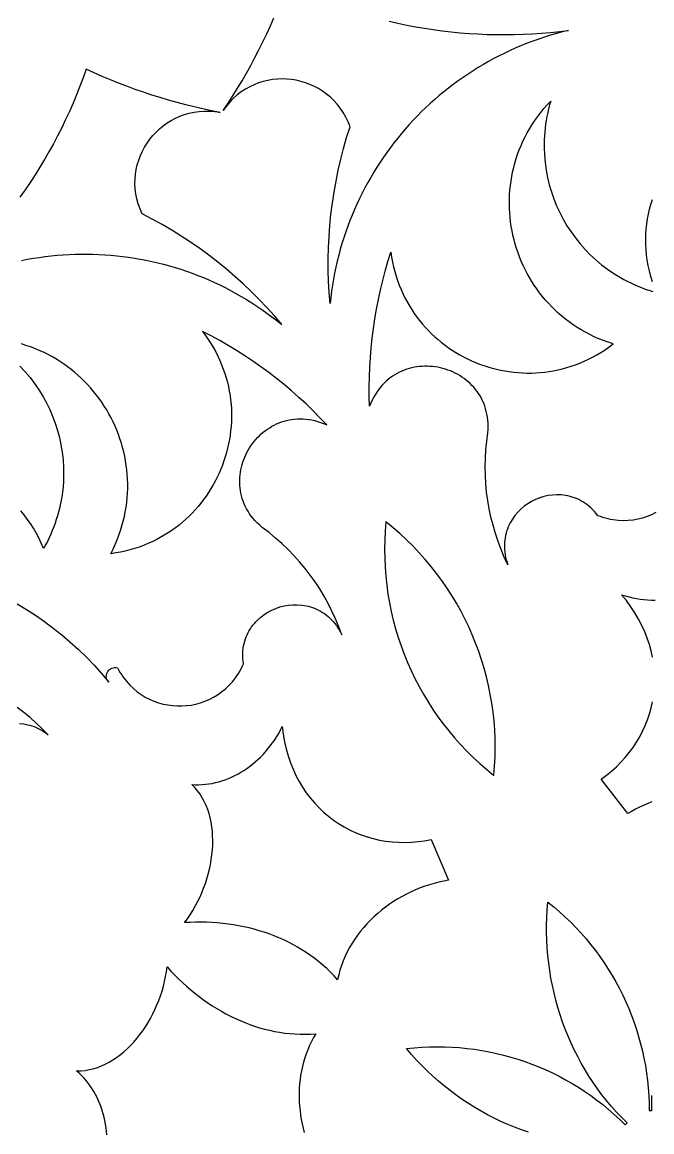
# Model space of a CAD drawing. Extents: x -625 to 625, y -425 to 425.
# Drawn here: x -48.8 to 0, y 1 to 86.9 of the extents above; entities that cross this region are included whole.
import ezdxf

# ---------------------------------------------------------------- set-up
doc = ezdxf.new("R2010")
doc.units = 0
doc.header["$MEASUREMENT"] = 0
doc.layers.add('LAYER_1', color=18, linetype='CONTINUOUS')

msp = doc.modelspace()

# ---------------------------------------------------------------- linework, layer by layer
at = {"layer": 'LAYER_1'}
for points in [[(-20.35, 86.984), (-19.669, 86.83), (-18.986, 86.688), (-18.3, 86.559), (-17.612, 86.441), (-16.923, 86.337), (-16.231, 86.244), (-15.537, 86.165), (-14.843, 86.097), (-14.146, 86.042), (-13.449, 86), (-12.751, 85.971), (-12.052, 85.954), (-11.352, 85.949), (-10.652, 85.958), (-9.951, 85.978), (-9.25, 86.012), (-8.55, 86.059), (-7.849, 86.118), (-7.149, 86.19), (-6.45, 86.275), (-6.92, 86.158), (-7.387, 86.033), (-7.85, 85.899), (-8.308, 85.757), (-8.762, 85.605), (-9.211, 85.445), (-9.657, 85.277), (-10.097, 85.101), (-10.533, 84.916), (-10.964, 84.723), (-11.391, 84.523), (-11.813, 84.314), (-12.229, 84.098), (-12.641, 83.874), (-13.047, 83.642), (-13.449, 83.403), (-13.845, 83.156), (-14.235, 82.902), (-14.62, 82.642), (-15, 82.374), (-15.374, 82.099), (-15.742, 81.817), (-16.104, 81.528), (-16.461, 81.233), (-16.811, 80.931), (-17.156, 80.623), (-17.494, 80.308), (-17.826, 79.987), (-18.152, 79.66), (-18.471, 79.327), (-18.784, 78.988), (-19.09, 78.644), (-19.39, 78.293), (-19.683, 77.937), (-19.969, 77.575), (-20.248, 77.208), (-20.52, 76.835), (-20.786, 76.458), (-21.044, 76.075), (-21.294, 75.687), (-21.538, 75.294), (-21.773, 74.896), (-22.002, 74.494), (-22.223, 74.087), (-22.436, 73.676), (-22.641, 73.26), (-22.839, 72.839), (-23.029, 72.415), (-23.21, 71.986), (-23.384, 71.554), (-23.549, 71.117), (-23.706, 70.677), (-23.855, 70.233), (-23.995, 69.786), (-24.127, 69.335), (-24.25, 68.88), (-24.365, 68.423), (-24.471, 67.962), (-24.568, 67.498), (-24.656, 67.031), (-24.734, 66.561), (-24.804, 66.088), (-24.865, 65.613), (-24.916, 65.135), (-24.985, 66), (-25.032, 66.866), (-25.056, 67.732), (-25.058, 68.598), (-25.039, 69.463), (-24.997, 70.327), (-24.933, 71.189), (-24.847, 72.05), (-24.739, 72.907), (-24.61, 73.763), (-24.458, 74.614), (-24.285, 75.463), (-24.09, 76.307), (-23.873, 77.146), (-23.635, 77.981), (-23.375, 78.81), (-23.448, 79.009), (-23.528, 79.203), (-23.706, 79.574), (-23.905, 79.925), (-24.125, 80.254), (-24.365, 80.561), (-24.623, 80.847), (-24.898, 81.111), (-25.188, 81.353), (-25.492, 81.573), (-25.808, 81.77), (-26.136, 81.944), (-26.474, 82.096), (-26.82, 82.225), (-27.174, 82.331), (-27.533, 82.413), (-27.896, 82.472), (-28.263, 82.507), (-28.631, 82.519), (-29, 82.506), (-29.368, 82.469), (-29.733, 82.408), (-30.094, 82.322), (-30.451, 82.212), (-30.8, 82.076), (-31.142, 81.916), (-31.475, 81.73), (-31.797, 81.519), (-32.107, 81.282), (-32.403, 81.02), (-32.685, 80.731), (-32.951, 80.417), (-33.077, 80.25), (-33.199, 80.076), (-32.82, 80.644), (-32.449, 81.218), (-32.088, 81.798), (-31.737, 82.383), (-31.394, 82.974), (-31.062, 83.569), (-30.738, 84.17), (-30.424, 84.776), (-30.12, 85.386), (-29.825, 86.002), (-29.54, 86.622), (-29.265, 87.246)], [(-48.811, 68.469), (-48.354, 68.559), (-47.896, 68.639), (-47.437, 68.71), (-46.977, 68.773), (-46.517, 68.827), (-46.056, 68.872), (-45.594, 68.908), (-45.133, 68.935), (-44.671, 68.953), (-44.209, 68.963), (-43.747, 68.963), (-43.285, 68.955), (-42.824, 68.938), (-42.363, 68.912), (-41.903, 68.878), (-41.444, 68.835), (-40.985, 68.783), (-40.528, 68.722), (-40.071, 68.653), (-39.616, 68.575), (-39.163, 68.488), (-38.711, 68.392), (-38.26, 68.288), (-37.811, 68.175), (-37.365, 68.054), (-36.92, 67.924), (-36.478, 67.785), (-36.038, 67.637), (-35.6, 67.481), (-35.165, 67.317), (-34.733, 67.144), (-34.303, 66.962), (-33.877, 66.772), (-33.453, 66.573), (-33.033, 66.366), (-32.617, 66.15), (-32.204, 65.926), (-31.794, 65.693), (-31.388, 65.451), (-30.987, 65.202), (-30.589, 64.943), (-30.195, 64.677), (-29.806, 64.402), (-29.422, 64.118), (-29.041, 63.826), (-28.666, 63.526), (-29.232, 64.184), (-29.813, 64.828), (-30.411, 65.455), (-31.024, 66.067), (-31.652, 66.663), (-32.295, 67.242), (-32.952, 67.804), (-33.623, 68.349), (-34.308, 68.878), (-35.007, 69.388), (-35.718, 69.881), (-36.442, 70.356), (-37.179, 70.812), (-37.928, 71.25), (-38.689, 71.669), (-39.461, 72.069), (-39.55, 72.262), (-39.631, 72.455), (-39.77, 72.843), (-39.878, 73.231), (-39.956, 73.619), (-40.005, 74.006), (-40.027, 74.391), (-40.02, 74.772), (-39.987, 75.148), (-39.929, 75.518), (-39.846, 75.882), (-39.738, 76.237), (-39.608, 76.584), (-39.455, 76.92), (-39.281, 77.246), (-39.086, 77.559), (-38.872, 77.858), (-38.638, 78.143), (-38.386, 78.412), (-38.117, 78.665), (-37.832, 78.9), (-37.531, 79.116), (-37.215, 79.312), (-36.886, 79.487), (-36.543, 79.639), (-36.188, 79.769), (-35.822, 79.874), (-35.445, 79.954), (-35.058, 80.007), (-34.663, 80.032), (-34.259, 80.029), (-33.849, 79.995), (-33.641, 79.967), (-33.432, 79.931), (-34.103, 80.063), (-34.771, 80.205), (-35.437, 80.357), (-36.101, 80.52), (-36.761, 80.693), (-37.419, 80.877), (-38.073, 81.071), (-38.725, 81.275), (-39.373, 81.489), (-40.017, 81.714), (-40.658, 81.949), (-41.296, 82.194), (-41.929, 82.449), (-42.559, 82.714), (-43.185, 82.989), (-43.807, 83.274), (-44.043, 82.61), (-44.291, 81.951), (-44.551, 81.298), (-44.822, 80.65), (-45.105, 80.008), (-45.399, 79.372), (-45.704, 78.742), (-46.021, 78.117), (-46.348, 77.499), (-46.687, 76.888), (-47.036, 76.283), (-47.396, 75.684), (-47.767, 75.092), (-48.148, 74.508), (-48.539, 73.93), (-48.941, 73.359)], [(0.299, 48.955), (-0.031, 48.793), (-0.372, 48.654), (-0.724, 48.538), (-1.085, 48.447), (-1.454, 48.381), (-1.83, 48.342), (-2.213, 48.33), (-2.6, 48.347), (-2.992, 48.393), (-3.189, 48.427), (-3.386, 48.47), (-3.584, 48.52), (-3.782, 48.578), (-3.981, 48.644), (-4.18, 48.718), (-4.313, 48.886), (-4.449, 49.043), (-4.59, 49.191), (-4.735, 49.329), (-4.883, 49.458), (-5.034, 49.577), (-5.188, 49.687), (-5.344, 49.788), (-5.504, 49.88), (-5.665, 49.964), (-5.829, 50.038), (-5.994, 50.104), (-6.161, 50.161), (-6.329, 50.21), (-6.498, 50.251), (-6.668, 50.284), (-6.839, 50.309), (-7.01, 50.326), (-7.351, 50.337), (-7.692, 50.318), (-8.029, 50.271), (-8.361, 50.196), (-8.686, 50.095), (-9.001, 49.968), (-9.306, 49.816), (-9.598, 49.641), (-9.875, 49.444), (-10.136, 49.225), (-10.377, 48.986), (-10.599, 48.727), (-10.798, 48.451), (-10.889, 48.306), (-10.973, 48.157), (-11.051, 48.004), (-11.122, 47.847), (-11.186, 47.686), (-11.243, 47.521), (-11.292, 47.353), (-11.334, 47.182), (-11.368, 47.007), (-11.393, 46.829), (-11.41, 46.649), (-11.418, 46.465), (-11.418, 46.278), (-11.408, 46.089), (-11.389, 45.898), (-11.361, 45.704), (-11.322, 45.507), (-11.273, 45.309), (-11.214, 45.109), (-11.145, 44.907), (-11.424, 45.505), (-11.679, 46.113), (-11.91, 46.728), (-12.117, 47.35), (-12.3, 47.979), (-12.46, 48.613), (-12.595, 49.253), (-12.705, 49.897), (-12.791, 50.545), (-12.853, 51.196), (-12.89, 51.85), (-12.902, 52.504), (-12.889, 53.16), (-12.852, 53.816), (-12.789, 54.472), (-12.701, 55.126), (-12.685, 55.381), (-12.68, 55.631), (-12.686, 55.874), (-12.703, 56.112), (-12.731, 56.345), (-12.77, 56.571), (-12.819, 56.792), (-12.877, 57.006), (-12.945, 57.214), (-13.022, 57.416), (-13.108, 57.612), (-13.202, 57.802), (-13.305, 57.985), (-13.415, 58.162), (-13.533, 58.332), (-13.658, 58.496), (-13.79, 58.653), (-13.928, 58.803), (-14.073, 58.947), (-14.224, 59.083), (-14.38, 59.213), (-14.542, 59.336), (-14.708, 59.451), (-14.88, 59.559), (-15.055, 59.661), (-15.235, 59.754), (-15.418, 59.841), (-15.604, 59.92), (-15.794, 59.991), (-15.986, 60.055), (-16.181, 60.111), (-16.378, 60.159), (-16.576, 60.2), (-16.777, 60.233), (-16.978, 60.257), (-17.18, 60.274), (-17.382, 60.283), (-17.585, 60.283), (-17.787, 60.275), (-17.989, 60.259), (-18.19, 60.234), (-18.39, 60.201), (-18.589, 60.16), (-18.785, 60.11), (-18.98, 60.051), (-19.172, 59.983), (-19.362, 59.906), (-19.548, 59.821), (-19.731, 59.727), (-19.911, 59.623), (-20.086, 59.511), (-20.257, 59.389), (-20.424, 59.258), (-20.585, 59.118), (-20.741, 58.968), (-20.892, 58.809), (-21.037, 58.64), (-21.175, 58.462), (-21.307, 58.274), (-21.432, 58.076), (-21.549, 57.868), (-21.659, 57.651), (-21.762, 57.423), (-21.856, 57.186), (-21.878, 57.943), (-21.884, 58.699), (-21.873, 59.455), (-21.844, 60.211), (-21.799, 60.964), (-21.738, 61.717), (-21.659, 62.468), (-21.564, 63.216), (-21.453, 63.963), (-21.324, 64.707), (-21.179, 65.448), (-21.018, 66.186), (-20.84, 66.92), (-20.646, 67.651), (-20.435, 68.378), (-20.208, 69.1), (-20.151, 68.719), (-20.081, 68.343), (-20, 67.975), (-19.907, 67.612), (-19.803, 67.257), (-19.688, 66.908), (-19.562, 66.567), (-19.425, 66.232), (-19.278, 65.904), (-19.121, 65.584), (-18.954, 65.271), (-18.777, 64.965), (-18.592, 64.667), (-18.397, 64.376), (-18.193, 64.094), (-17.981, 63.819), (-17.761, 63.552), (-17.533, 63.293), (-17.297, 63.043), (-17.054, 62.8), (-16.804, 62.567), (-16.546, 62.341), (-16.283, 62.125), (-16.012, 61.917), (-15.736, 61.717), (-15.454, 61.527), (-15.166, 61.346), (-14.873, 61.174), (-14.574, 61.012), (-14.271, 60.859), (-13.964, 60.715), (-13.652, 60.581), (-13.336, 60.456), (-13.017, 60.342), (-12.694, 60.237), (-12.367, 60.142), (-12.038, 60.058), (-11.706, 59.984), (-11.372, 59.92), (-11.036, 59.867), (-10.697, 59.824), (-10.357, 59.792), (-10.016, 59.771), (-9.674, 59.76), (-9.33, 59.761), (-8.986, 59.773), (-8.642, 59.796), (-8.298, 59.83), (-7.954, 59.876), (-7.61, 59.933), (-7.268, 60.002), (-6.926, 60.083), (-6.585, 60.176), (-6.246, 60.281), (-5.909, 60.397), (-5.574, 60.526), (-5.241, 60.668), (-4.911, 60.821), (-4.583, 60.988), (-4.259, 61.167), (-3.938, 61.358), (-3.621, 61.563), (-3.307, 61.781), (-2.998, 62.011), (-3.375, 62.135), (-3.745, 62.269), (-4.105, 62.415), (-4.458, 62.57), (-4.802, 62.736), (-5.138, 62.912), (-5.465, 63.098), (-5.783, 63.293), (-6.093, 63.496), (-6.394, 63.709), (-6.687, 63.931), (-6.97, 64.16), (-7.244, 64.398), (-7.51, 64.643), (-7.766, 64.896), (-8.013, 65.156), (-8.251, 65.423), (-8.48, 65.697), (-8.699, 65.977), (-8.909, 66.263), (-9.109, 66.555), (-9.3, 66.852), (-9.482, 67.155), (-9.653, 67.463), (-9.815, 67.776), (-9.967, 68.093), (-10.109, 68.415), (-10.242, 68.74), (-10.364, 69.069), (-10.476, 69.402), (-10.578, 69.737), (-10.67, 70.076), (-10.752, 70.417), (-10.823, 70.76), (-10.884, 71.106), (-10.934, 71.453), (-10.974, 71.802), (-11.003, 72.152), (-11.022, 72.503), (-11.03, 72.855), (-11.027, 73.207), (-11.013, 73.559), (-10.989, 73.912), (-10.953, 74.264), (-10.906, 74.615), (-10.848, 74.965), (-10.779, 75.314), (-10.699, 75.662), (-10.607, 76.008), (-10.504, 76.352), (-10.39, 76.694), (-10.264, 77.033), (-10.127, 77.369), (-9.977, 77.703), (-9.816, 78.033), (-9.644, 78.359), (-9.459, 78.682), (-9.263, 79), (-9.054, 79.314), (-8.834, 79.623), (-8.601, 79.927), (-8.356, 80.226), (-8.099, 80.52), (-7.83, 80.807), (-7.917, 80.509), (-7.995, 80.209), (-8.065, 79.91), (-8.127, 79.611), (-8.182, 79.311), (-8.228, 79.012), (-8.266, 78.712), (-8.297, 78.413), (-8.319, 78.115), (-8.335, 77.817), (-8.342, 77.224), (-8.32, 76.634), (-8.268, 76.05), (-8.188, 75.471), (-8.079, 74.898), (-7.943, 74.334), (-7.779, 73.778), (-7.589, 73.232), (-7.372, 72.696), (-7.131, 72.172), (-6.864, 71.661), (-6.572, 71.163), (-6.257, 70.68), (-5.918, 70.212), (-5.556, 69.761), (-5.172, 69.327), (-4.766, 68.912), (-4.339, 68.515), (-3.891, 68.14), (-3.422, 67.785), (-2.935, 67.453), (-2.683, 67.296), (-2.428, 67.145), (-2.167, 66.999), (-1.902, 66.86), (-1.632, 66.727), (-1.358, 66.601), (-1.08, 66.481), (-0.797, 66.368), (-0.51, 66.261), (-0.219, 66.162), (0.077, 66.069)], [(0.058, 66.822), (-0.073, 67.24), (-0.184, 67.657), (-0.277, 68.072), (-0.351, 68.485), (-0.408, 68.895), (-0.447, 69.303), (-0.469, 69.709), (-0.475, 70.111), (-0.464, 70.51), (-0.436, 70.905), (-0.393, 71.296), (-0.335, 71.682), (-0.261, 72.064), (-0.173, 72.441), (-0.07, 72.813), (0.047, 73.179)], [(-49.16, 41.899), (-48.437, 41.466), (-47.728, 41.008), (-47.033, 40.526), (-46.353, 40.021), (-45.688, 39.492), (-45.04, 38.941), (-44.408, 38.366), (-43.794, 37.768), (-43.198, 37.148), (-42.621, 36.506), (-42.063, 35.842), (-42.141, 35.939), (-42.197, 36.042), (-42.232, 36.148), (-42.247, 36.255), (-42.245, 36.361), (-42.225, 36.465), (-42.19, 36.564), (-42.14, 36.657), (-42.077, 36.741), (-42.002, 36.815), (-41.917, 36.877), (-41.821, 36.924), (-41.718, 36.955), (-41.607, 36.968), (-41.49, 36.961), (-41.369, 36.932), (-41.269, 36.745), (-41.164, 36.564), (-41.054, 36.389), (-40.939, 36.22), (-40.694, 35.901), (-40.432, 35.607), (-40.152, 35.338), (-39.858, 35.093), (-39.55, 34.873), (-39.23, 34.678), (-38.899, 34.507), (-38.559, 34.36), (-38.211, 34.239), (-37.856, 34.141), (-37.496, 34.068), (-37.133, 34.019), (-36.768, 33.994), (-36.402, 33.994), (-36.037, 34.018), (-35.674, 34.066), (-35.315, 34.138), (-34.961, 34.234), (-34.613, 34.354), (-34.273, 34.498), (-33.943, 34.666), (-33.624, 34.857), (-33.317, 35.073), (-33.024, 35.312), (-32.746, 35.575), (-32.484, 35.862), (-32.241, 36.172), (-32.127, 36.336), (-32.017, 36.506), (-31.913, 36.682), (-31.814, 36.863), (-31.721, 37.051), (-31.634, 37.244), (-31.659, 37.457), (-31.675, 37.665), (-31.68, 37.869), (-31.677, 38.069), (-31.664, 38.264), (-31.642, 38.456), (-31.611, 38.642), (-31.573, 38.825), (-31.526, 39.003), (-31.471, 39.176), (-31.408, 39.344), (-31.338, 39.508), (-31.262, 39.667), (-31.178, 39.821), (-31.088, 39.969), (-30.991, 40.113), (-30.888, 40.252), (-30.78, 40.385), (-30.666, 40.513), (-30.547, 40.635), (-30.293, 40.864), (-30.022, 41.07), (-29.735, 41.252), (-29.434, 41.411), (-29.121, 41.546), (-28.799, 41.655), (-28.469, 41.739), (-28.133, 41.796), (-27.794, 41.827), (-27.454, 41.83), (-27.114, 41.805), (-26.777, 41.751), (-26.61, 41.714), (-26.445, 41.668), (-26.282, 41.616), (-26.12, 41.555), (-25.961, 41.488), (-25.804, 41.412), (-25.65, 41.329), (-25.499, 41.237), (-25.351, 41.138), (-25.207, 41.031), (-25.066, 40.915), (-24.93, 40.792), (-24.798, 40.66), (-24.671, 40.52), (-24.548, 40.371), (-24.431, 40.214), (-24.318, 40.049), (-24.212, 39.875), (-24.111, 39.692), (-24.017, 39.5), (-24.245, 40.119), (-24.496, 40.728), (-24.77, 41.326), (-25.066, 41.911), (-25.383, 42.485), (-25.721, 43.045), (-26.08, 43.591), (-26.46, 44.124), (-26.859, 44.642), (-27.277, 45.144), (-27.715, 45.631), (-28.171, 46.101), (-28.646, 46.554), (-29.138, 46.99), (-29.648, 47.407), (-30.174, 47.806), (-30.367, 47.974), (-30.548, 48.146), (-30.716, 48.322), (-30.873, 48.502), (-31.018, 48.686), (-31.151, 48.873), (-31.274, 49.063), (-31.385, 49.255), (-31.485, 49.45), (-31.574, 49.648), (-31.652, 49.846), (-31.72, 50.047), (-31.778, 50.249), (-31.826, 50.452), (-31.864, 50.655), (-31.892, 50.859), (-31.91, 51.064), (-31.919, 51.268), (-31.919, 51.472), (-31.91, 51.675), (-31.891, 51.877), (-31.865, 52.078), (-31.829, 52.278), (-31.785, 52.476), (-31.733, 52.671), (-31.673, 52.865), (-31.605, 53.056), (-31.53, 53.244), (-31.447, 53.429), (-31.356, 53.61), (-31.259, 53.788), (-31.155, 53.962), (-31.043, 54.131), (-30.925, 54.296), (-30.801, 54.456), (-30.671, 54.611), (-30.534, 54.761), (-30.391, 54.905), (-30.243, 55.043), (-30.089, 55.175), (-29.93, 55.3), (-29.765, 55.419), (-29.596, 55.53), (-29.422, 55.634), (-29.242, 55.731), (-29.059, 55.82), (-28.871, 55.9), (-28.679, 55.972), (-28.483, 56.036), (-28.283, 56.09), (-28.079, 56.135), (-27.872, 56.171), (-27.662, 56.197), (-27.448, 56.213), (-27.232, 56.218), (-27.013, 56.212), (-26.791, 56.196), (-26.567, 56.169), (-26.34, 56.13), (-26.112, 56.079), (-25.881, 56.016), (-25.649, 55.941), (-25.416, 55.853), (-25.181, 55.752), (-25.702, 56.302), (-26.235, 56.839), (-26.78, 57.364), (-27.336, 57.876), (-27.903, 58.375), (-28.481, 58.862), (-29.069, 59.335), (-29.668, 59.796), (-30.276, 60.242), (-30.895, 60.675), (-31.523, 61.095), (-32.161, 61.5), (-32.807, 61.892), (-33.463, 62.269), (-34.128, 62.631), (-34.801, 62.979), (-34.57, 62.67), (-34.353, 62.357), (-34.148, 62.039), (-33.957, 61.718), (-33.778, 61.394), (-33.612, 61.066), (-33.458, 60.736), (-33.317, 60.403), (-33.188, 60.067), (-33.071, 59.73), (-32.966, 59.391), (-32.874, 59.05), (-32.793, 58.709), (-32.724, 58.366), (-32.667, 58.022), (-32.622, 57.678), (-32.587, 57.334), (-32.565, 56.99), (-32.553, 56.646), (-32.552, 56.302), (-32.563, 55.96), (-32.584, 55.619), (-32.617, 55.279), (-32.66, 54.94), (-32.713, 54.604), (-32.777, 54.27), (-32.852, 53.938), (-32.937, 53.609), (-33.031, 53.283), (-33.136, 52.96), (-33.251, 52.64), (-33.376, 52.325), (-33.51, 52.013), (-33.654, 51.705), (-33.808, 51.402), (-33.97, 51.104), (-34.143, 50.811), (-34.324, 50.524), (-34.514, 50.241), (-34.714, 49.965), (-34.922, 49.695), (-35.139, 49.431), (-35.365, 49.174), (-35.599, 48.924), (-35.841, 48.681), (-36.092, 48.445), (-36.351, 48.217), (-36.618, 47.997), (-36.893, 47.785), (-37.176, 47.582), (-37.467, 47.387), (-37.766, 47.202), (-38.072, 47.025), (-38.385, 46.859), (-38.706, 46.702), (-39.034, 46.555), (-39.369, 46.418), (-39.711, 46.292), (-40.06, 46.177), (-40.415, 46.073), (-40.778, 45.981), (-41.147, 45.9), (-41.522, 45.831), (-41.904, 45.774), (-41.726, 46.129), (-41.561, 46.485), (-41.409, 46.844), (-41.271, 47.204), (-41.146, 47.565), (-41.035, 47.927), (-40.936, 48.29), (-40.849, 48.653), (-40.776, 49.017), (-40.714, 49.38), (-40.666, 49.743), (-40.629, 50.106), (-40.604, 50.468), (-40.591, 50.83), (-40.59, 51.19), (-40.6, 51.548), (-40.622, 51.905), (-40.655, 52.26), (-40.699, 52.613), (-40.754, 52.964), (-40.82, 53.312), (-40.897, 53.657), (-40.984, 53.999), (-41.081, 54.338), (-41.189, 54.673), (-41.307, 55.005), (-41.435, 55.332), (-41.573, 55.655), (-41.72, 55.974), (-41.877, 56.288), (-42.043, 56.597), (-42.219, 56.9), (-42.403, 57.199), (-42.597, 57.491), (-42.799, 57.778), (-43.01, 58.058), (-43.23, 58.333), (-43.458, 58.6), (-43.694, 58.861), (-43.938, 59.114), (-44.19, 59.36), (-44.45, 59.599), (-44.717, 59.83), (-44.992, 60.052), (-45.275, 60.267), (-45.564, 60.473), (-45.861, 60.67), (-46.164, 60.858), (-46.474, 61.037), (-46.791, 61.206), (-47.114, 61.366), (-47.444, 61.515), (-47.78, 61.655), (-48.122, 61.784), (-48.469, 61.902), (-48.823, 62.01)], [(-48.935, 60.286), (-48.532, 59.855), (-48.153, 59.406), (-47.799, 58.941), (-47.47, 58.461), (-47.165, 57.966), (-46.886, 57.459), (-46.632, 56.939), (-46.405, 56.408), (-46.203, 55.867), (-46.029, 55.317), (-45.881, 54.759), (-45.76, 54.195), (-45.667, 53.625), (-45.602, 53.05), (-45.564, 52.472), (-45.556, 51.891), (-45.576, 51.309), (-45.625, 50.726), (-45.704, 50.144), (-45.812, 49.564), (-45.877, 49.275), (-45.95, 48.987), (-46.031, 48.7), (-46.119, 48.413), (-46.215, 48.128), (-46.318, 47.845), (-46.43, 47.563), (-46.549, 47.282), (-46.675, 47.004), (-46.81, 46.727), (-46.953, 46.452), (-47.103, 46.18), (-47.282, 46.595), (-47.474, 46.997), (-47.679, 47.383), (-47.896, 47.756), (-48.125, 48.114), (-48.366, 48.458), (-48.617, 48.788), (-48.879, 49.103)], [(0.054, 37.756), (-0.054, 38.253), (-0.19, 38.75), (-0.355, 39.246), (-0.548, 39.739), (-0.771, 40.229), (-1.024, 40.716), (-1.306, 41.197), (-1.619, 41.673), (-1.963, 42.142), (-2.338, 42.605), (-2.051, 42.516), (-1.763, 42.438), (-1.474, 42.37), (-1.186, 42.313), (-0.898, 42.265), (-0.61, 42.227), (-0.323, 42.199), (-0.037, 42.181), (0.248, 42.173)], [(-48.966, 32.632), (-48.646, 32.6), (-48.326, 32.539), (-48.166, 32.497), (-48.006, 32.448), (-47.846, 32.391), (-47.688, 32.325), (-47.53, 32.252), (-47.373, 32.17), (-47.217, 32.08), (-47.063, 31.982), (-46.91, 31.874), (-46.759, 31.758), (-47.21, 32.22), (-47.673, 32.663), (-48.15, 33.088), (-48.64, 33.494), (-49.142, 33.882)], [(0.001, 26.564), (-0.321, 26.437), (-0.639, 26.3), (-0.952, 26.155), (-1.26, 26), (-1.562, 25.836), (-1.858, 25.663), (-3.936, 28.32), (-3.52, 28.623), (-3.123, 28.943), (-2.747, 29.279), (-2.391, 29.632), (-2.057, 29.999), (-1.743, 30.381), (-1.452, 30.777), (-1.183, 31.185), (-0.936, 31.604), (-0.712, 32.035), (-0.511, 32.476), (-0.334, 32.926), (-0.181, 33.384), (-0.052, 33.85), (0.052, 34.323)], [(-9.546, 1.002), (-10.09, 1.19), (-10.628, 1.393), (-11.16, 1.611), (-11.685, 1.844), (-12.205, 2.091), (-12.717, 2.354), (-13.222, 2.63), (-13.72, 2.921), (-14.21, 3.226), (-14.692, 3.545), (-15.165, 3.878), (-15.63, 4.225), (-16.085, 4.585), (-16.531, 4.959), (-16.967, 5.346), (-17.393, 5.747), (-17.809, 6.161), (-18.214, 6.587), (-18.608, 7.027), (-18.99, 7.479), (-18.402, 7.54), (-17.814, 7.584), (-17.226, 7.61), (-16.64, 7.62), (-16.056, 7.613), (-15.473, 7.59), (-14.893, 7.55), (-14.315, 7.493), (-13.74, 7.421), (-13.168, 7.332), (-12.6, 7.227), (-12.036, 7.107), (-11.476, 6.971), (-10.92, 6.819), (-10.369, 6.652), (-9.823, 6.47), (-9.283, 6.272), (-8.748, 6.06), (-8.22, 5.832), (-7.698, 5.59), (-7.183, 5.333), (-6.675, 5.062), (-6.174, 4.776), (-5.681, 4.476), (-5.197, 4.162), (-4.72, 3.834), (-4.253, 3.492), (-3.794, 3.136), (-3.345, 2.767), (-2.905, 2.384), (-2.476, 1.988), (-2.057, 1.579), (-1.99, 1.654), (-1.918, 1.723), (-2.334, 2.136), (-2.737, 2.56), (-3.126, 2.997), (-3.502, 3.444), (-3.864, 3.902), (-4.213, 4.371), (-4.547, 4.849), (-4.867, 5.337), (-5.173, 5.834), (-5.465, 6.339), (-5.743, 6.853), (-6.006, 7.375), (-6.254, 7.904), (-6.487, 8.44), (-6.706, 8.982), (-6.91, 9.531), (-7.099, 10.086), (-7.272, 10.645), (-7.43, 11.21), (-7.573, 11.78), (-7.7, 12.353), (-7.812, 12.93), (-7.908, 13.51), (-7.988, 14.094), (-8.052, 14.679), (-8.1, 15.267), (-8.132, 15.856), (-8.148, 16.447), (-8.147, 17.038), (-8.13, 17.63), (-8.096, 18.222), (-8.045, 18.813), (-7.585, 18.439), (-7.138, 18.054), (-6.703, 17.657), (-6.281, 17.25), (-5.871, 16.832), (-5.475, 16.403), (-5.092, 15.965), (-4.722, 15.517), (-4.365, 15.059), (-4.022, 14.593), (-3.693, 14.117), (-3.377, 13.633), (-3.076, 13.142), (-2.789, 12.642), (-2.516, 12.135), (-2.258, 11.62), (-2.014, 11.099), (-1.785, 10.572), (-1.57, 10.038), (-1.371, 9.498), (-1.187, 8.953), (-1.019, 8.402), (-0.865, 7.847), (-0.728, 7.287), (-0.606, 6.722), (-0.5, 6.154), (-0.411, 5.582), (-0.337, 5.006), (-0.28, 4.428), (-0.239, 3.847), (-0.216, 3.263), (-0.208, 2.678), (-0.108, 2.682), (-0.008, 2.678), (-0.012, 3.263), (0.002, 3.847)], [(-42.215, 0.797), (-42.235, 1.076), (-42.266, 1.353), (-42.305, 1.627), (-42.354, 1.897), (-42.412, 2.165), (-42.48, 2.428), (-42.556, 2.688), (-42.642, 2.944), (-42.737, 3.195), (-42.84, 3.441), (-42.953, 3.682), (-43.074, 3.918), (-43.204, 4.148), (-43.343, 4.372), (-43.49, 4.589), (-43.646, 4.801), (-43.81, 5.005), (-43.983, 5.202), (-44.164, 5.392), (-44.353, 5.574), (-44.55, 5.747), (-44.221, 5.756), (-43.894, 5.789), (-43.571, 5.843), (-43.253, 5.92), (-42.938, 6.018), (-42.629, 6.136), (-42.325, 6.274), (-42.026, 6.43), (-41.733, 6.604), (-41.447, 6.796), (-41.167, 7.003), (-40.895, 7.227), (-40.63, 7.465), (-40.373, 7.718), (-40.124, 7.984), (-39.884, 8.262), (-39.653, 8.552), (-39.431, 8.853), (-39.22, 9.164), (-39.018, 9.485), (-38.828, 9.815), (-38.648, 10.152), (-38.479, 10.497), (-38.323, 10.848), (-38.178, 11.204), (-38.047, 11.565), (-37.928, 11.931), (-37.822, 12.299), (-37.73, 12.67), (-37.653, 13.043), (-37.589, 13.417), (-37.541, 13.79), (-37.251, 13.477), (-36.954, 13.171), (-36.652, 12.872), (-36.344, 12.582), (-36.03, 12.3), (-35.711, 12.026), (-35.386, 11.761), (-35.057, 11.505), (-34.722, 11.259), (-34.383, 11.021), (-34.039, 10.793), (-33.69, 10.575), (-33.337, 10.367), (-32.98, 10.17), (-32.619, 9.982), (-32.254, 9.806), (-31.886, 9.64), (-31.514, 9.486), (-31.138, 9.343), (-30.76, 9.211), (-30.378, 9.092), (-29.994, 8.984), (-29.606, 8.889), (-29.217, 8.806), (-28.824, 8.736), (-28.43, 8.679), (-28.034, 8.635), (-27.635, 8.604), (-27.235, 8.587), (-26.834, 8.584), (-26.431, 8.595), (-26.027, 8.62), (-26.203, 8.321), (-26.366, 8.016), (-26.516, 7.706), (-26.652, 7.39), (-26.775, 7.07), (-26.885, 6.746), (-26.982, 6.419), (-27.066, 6.087), (-27.138, 5.753), (-27.198, 5.416), (-27.245, 5.077), (-27.28, 4.736), (-27.303, 4.393), (-27.314, 4.05), (-27.314, 3.706), (-27.303, 3.361), (-27.28, 3.017), (-27.246, 2.673), (-27.201, 2.33), (-27.145, 1.988), (-27.079, 1.648), (-27.002, 1.31), (-26.915, 0.974)]]:
    msp.add_lwpolyline(points, dxfattribs=at)
for points in [[(-12.234, 28.622), (-12.176, 29.328), (-12.14, 30.032), (-12.127, 30.735), (-12.136, 31.436), (-12.167, 32.134), (-12.22, 32.829), (-12.295, 33.52), (-12.391, 34.207), (-12.508, 34.889), (-12.646, 35.567), (-12.805, 36.238), (-12.985, 36.904), (-13.185, 37.564), (-13.405, 38.216), (-13.645, 38.861), (-13.905, 39.498), (-14.184, 40.127), (-14.483, 40.747), (-14.801, 41.358), (-15.138, 41.958), (-15.494, 42.549), (-15.869, 43.129), (-16.262, 43.698), (-16.673, 44.255), (-17.102, 44.8), (-17.549, 45.333), (-18.013, 45.852), (-18.495, 46.358), (-18.994, 46.85), (-19.51, 47.327), (-20.043, 47.79), (-20.592, 48.237), (-20.65, 47.531), (-20.686, 46.826), (-20.699, 46.123), (-20.69, 45.423), (-20.659, 44.725), (-20.606, 44.03), (-20.531, 43.339), (-20.435, 42.652), (-20.318, 41.969), (-20.18, 41.292), (-20.021, 40.62), (-19.841, 39.954), (-19.641, 39.295), (-19.421, 38.643), (-19.181, 37.998), (-18.921, 37.36), (-18.642, 36.732), (-18.343, 36.112), (-18.025, 35.501), (-17.688, 34.9), (-17.332, 34.31), (-16.957, 33.73), (-16.564, 33.161), (-16.153, 32.604), (-15.724, 32.059), (-15.277, 31.526), (-14.813, 31.007), (-14.331, 30.501), (-13.832, 30.009), (-13.316, 29.531), (-12.783, 29.069)], [(-36.188, 17.22), (-35.964, 17.523), (-35.751, 17.836), (-35.548, 18.159), (-35.357, 18.491), (-35.178, 18.83), (-35.01, 19.177), (-34.853, 19.529), (-34.71, 19.888), (-34.578, 20.25), (-34.46, 20.616), (-34.354, 20.985), (-34.262, 21.357), (-34.183, 21.729), (-34.118, 22.101), (-34.067, 22.474), (-34.031, 22.844), (-34.009, 23.213), (-34.002, 23.578), (-34.011, 23.94), (-34.035, 24.297), (-34.074, 24.648), (-34.13, 24.993), (-34.202, 25.331), (-34.29, 25.66), (-34.395, 25.981), (-34.517, 26.292), (-34.657, 26.593), (-34.814, 26.882), (-34.989, 27.158), (-35.182, 27.422), (-35.394, 27.672), (-35.624, 27.907), (-35.361, 27.895), (-35.099, 27.894), (-34.837, 27.905), (-34.576, 27.927), (-34.316, 27.959), (-34.057, 28.003), (-33.8, 28.057), (-33.544, 28.122), (-33.291, 28.197), (-33.04, 28.283), (-32.792, 28.378), (-32.546, 28.483), (-32.304, 28.598), (-32.065, 28.722), (-31.829, 28.856), (-31.597, 28.999), (-31.37, 29.15), (-31.146, 29.311), (-30.928, 29.481), (-30.714, 29.659), (-30.505, 29.845), (-30.302, 30.04), (-30.104, 30.242), (-29.912, 30.453), (-29.726, 30.671), (-29.547, 30.897), (-29.374, 31.13), (-29.208, 31.371), (-29.049, 31.618), (-28.898, 31.873), (-28.754, 32.134), (-28.618, 32.402), (-28.545, 31.806), (-28.445, 31.228), (-28.319, 30.667), (-28.166, 30.125), (-27.989, 29.602), (-27.788, 29.098), (-27.565, 28.613), (-27.319, 28.147), (-27.052, 27.701), (-26.764, 27.276), (-26.457, 26.871), (-26.132, 26.487), (-25.789, 26.124), (-25.429, 25.782), (-25.053, 25.463), (-24.663, 25.165), (-24.258, 24.89), (-23.839, 24.637), (-23.409, 24.408), (-22.967, 24.202), (-22.514, 24.019), (-22.051, 23.861), (-21.58, 23.726), (-21.1, 23.617), (-20.614, 23.532), (-20.121, 23.472), (-19.623, 23.438), (-19.121, 23.43), (-18.614, 23.448), (-18.105, 23.492), (-17.595, 23.563), (-17.083, 23.661), (-15.742, 20.506), (-16.114, 20.439), (-16.485, 20.358), (-16.853, 20.264), (-17.22, 20.157), (-17.583, 20.037), (-17.943, 19.904), (-18.299, 19.759), (-18.65, 19.602), (-18.996, 19.433), (-19.337, 19.252), (-19.671, 19.06), (-19.999, 18.857), (-20.319, 18.643), (-20.632, 18.417), (-20.937, 18.182), (-21.232, 17.936), (-21.519, 17.68), (-21.795, 17.414), (-22.061, 17.139), (-22.316, 16.855), (-22.56, 16.561), (-22.792, 16.258), (-23.011, 15.947), (-23.217, 15.628), (-23.41, 15.3), (-23.588, 14.964), (-23.752, 14.621), (-23.901, 14.27), (-24.034, 13.912), (-24.151, 13.547), (-24.251, 13.175), (-24.334, 12.796), (-24.608, 13.098), (-24.89, 13.39), (-25.182, 13.67), (-25.481, 13.94), (-25.789, 14.199), (-26.104, 14.447), (-26.427, 14.685), (-26.758, 14.912), (-27.095, 15.128), (-27.439, 15.333), (-27.79, 15.528), (-28.147, 15.713), (-28.51, 15.887), (-28.878, 16.05), (-29.253, 16.203), (-29.632, 16.345), (-30.016, 16.477), (-30.405, 16.598), (-30.798, 16.71), (-31.195, 16.81), (-31.596, 16.901), (-32.001, 16.981), (-32.409, 17.051), (-32.82, 17.11), (-33.234, 17.159), (-33.651, 17.198), (-34.07, 17.227), (-34.49, 17.246), (-34.913, 17.255), (-35.337, 17.253), (-35.762, 17.242)]]:
    msp.add_lwpolyline(points, close=True, dxfattribs=at)

doc.saveas('drawing.dxf')
